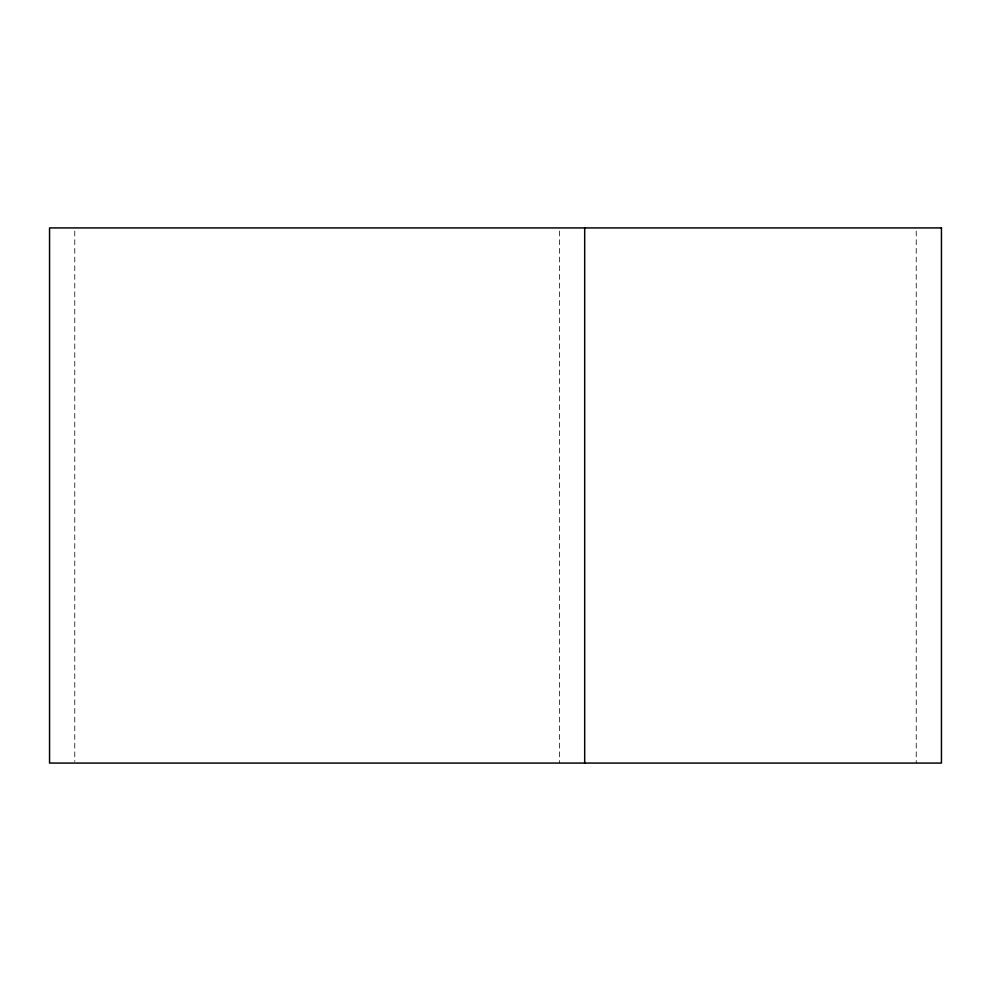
<?xml version="1.0" encoding="UTF-8"?>
<svg xmlns="http://www.w3.org/2000/svg" width="991" height="991" viewBox="0 0 991 991"><rect width="100%" height="100%" fill="white"/><g stroke="black" fill="none" stroke-linecap="round" stroke-linejoin="round"><path stroke-width="0.74" stroke-dasharray="4.96 3.72" d="M916.229 231.027L916.229 763.07M559.469 231.027L559.469 763.07M74.771 231.027L74.771 761.522"/><path stroke-width="1.49" d="M584.69 227.93L584.69 763.07M941.45 227.93L49.55 227.93L49.55 763.07L941.45 763.07L941.45 227.93"/></g></svg>
